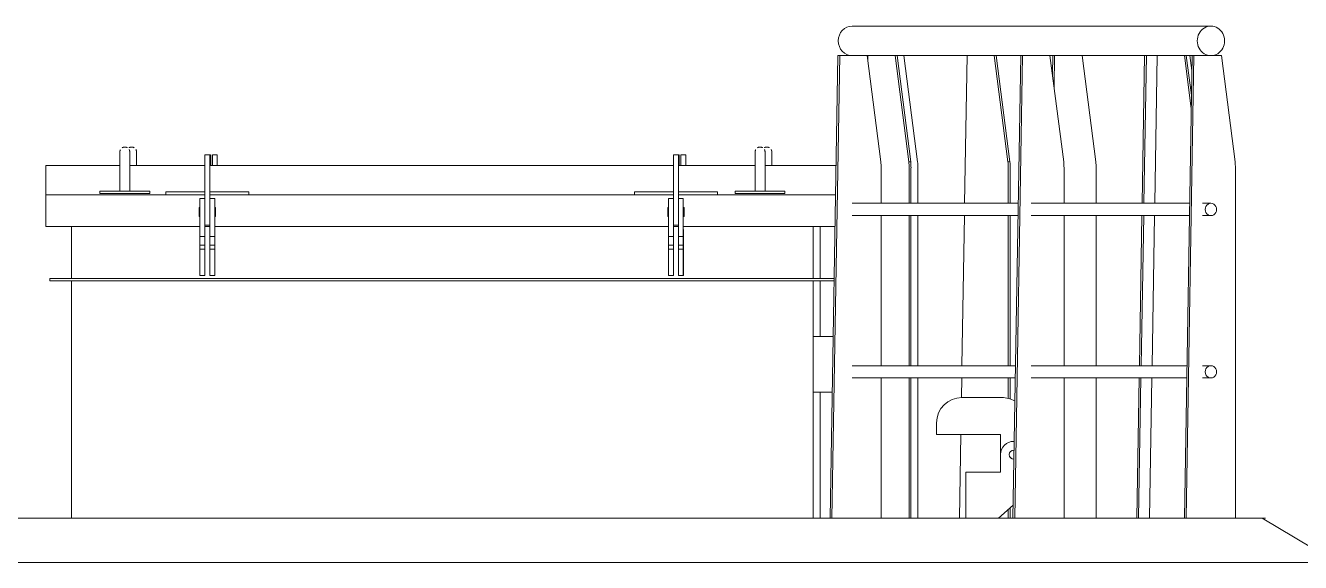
# Model space of a CAD drawing. Header units: metres. Extents: x -3 to 137, y -7 to 15.
# Drawn here: x 91.453 to 94.041, y 2.722 to 3.814 of the extents above; entities that cross this region are included whole.
import ezdxf

# ---------------------------------------------------------------- set-up
doc = ezdxf.new("R2010")
doc.units = ezdxf.units.M
doc.linetypes.add('Centre', pattern=[0.03175, 0.00635, -0.00475, 0.0159, -0.00475])
for name, color, linetype, lineweight in [('A-FLOR-HRAL', 7, 'Continuous', 9), ('A-FLOR-LEVL', 7, 'Continuous', 9), ('A-GENM', 7, 'Continuous', 9), ('I-WALL', 7, 'Continuous', 9)]:
    doc.layers.add(name, color=color, linetype=linetype, lineweight=lineweight)

# ---------------------------------------------------------------- blocks, each defined once
blk = doc.blocks.new('Generic Models 1 - Generic Models 1-2589847-Elevation 5 - a')
at = {"layer": 'A-GENM', "color": 8, "true_color": 0x808080}
for p, q in [((14.3367, 2.8125), (17.7681, 2.8125)), ((17.9171, 2.7231), (17.7681, 2.8125)), ((17.9181, 2.7225), (14.3367, 2.7225))]:
    blk.add_line(p, q, dxfattribs=at)
blk = doc.blocks.new('Railing - 50 x 12mm-V126-Elevation 5 - a')
at = {"layer": 'A-FLOR-HRAL'}
for p, q in [((17.3421, 3.7141), (17.3428, 3.7525)), ((17.3464, 3.7525), (17.3454, 3.689)), ((17.4302, 3.5368), (17.4022, 3.7525)), ((17.4309, 3.4525), (17.4309, 3.5246)), ((17.4309, 3.1225), (17.4309, 3.4276)), ((17.4309, 2.8125), (17.4309, 3.0976))]:
    blk.add_line(p, q, dxfattribs=at)
blk.add_ellipse((17.3379, 3.5246), major_axis=(0, 0.1), ratio=0.930464, start_param=4.712389, end_param=4.834562, dxfattribs=at)
blk = doc.blocks.new('Railing - 50 x 12mm-V127-Elevation 5 - a')
at = {"layer": 'A-FLOR-HRAL'}
for p, q in [((17.5242, 3.4525), (17.5292, 3.7525)), ((17.5328, 3.7525), (17.5278, 3.4525)), ((17.5186, 3.1225), (17.5237, 3.4276)), ((17.5274, 3.4276), (17.5223, 3.1225)), ((17.5134, 2.8125), (17.5182, 3.0976)), ((17.5219, 3.0976), (17.5171, 2.8125))]:
    blk.add_line(p, q, dxfattribs=at)
blk = doc.blocks.new('Railing - 50 x 12mm-V128-Elevation 5 - a')
at = {"layer": 'A-FLOR-HRAL'}
for p, q in [((17.0684, 3.5368), (17.0404, 3.7525)), ((17.0691, 3.4525), (17.0691, 3.5246)), ((17.0691, 3.1225), (17.0691, 3.4275)), ((17.0691, 2.8125), (17.0691, 3.0975))]:
    blk.add_line(p, q, dxfattribs=at)
blk.add_ellipse((16.9761, 3.5246), major_axis=(0, 0.1), ratio=0.930464, start_param=4.712389, end_param=4.834562, dxfattribs=at)
blk = doc.blocks.new('Railing - Railing-2595862-Elevation 5 - a')
for name in ['Railing - 50 x 12mm-V128-Elevation 5 - a', 'Railing - 50 x 12mm-V126-Elevation 5 - a', 'Railing - 50 x 12mm-V127-Elevation 5 - a']:
    blk.add_blockref(name, (0, 0))
blk = doc.blocks.new('Railing - 50 x 12mm-V129-Elevation 5 - a')
at = {"layer": 'A-FLOR-HRAL'}
blk.add_line((17.6251, 3.7225), (17.6209, 3.7525), dxfattribs=at)
blk = doc.blocks.new('Railing - Railing-2595904-Elevation 5 - a')
blk.add_blockref('Railing - 50 x 12mm-V129-Elevation 5 - a', (0, 0))
blk = doc.blocks.new('Railing - 50 x 12mm-V130-Elevation 5 - a')
at = {"layer": 'A-FLOR-HRAL'}
for p, q in [((17.169, 3.7525), (17.164, 3.4524)), ((17.2519, 3.5368), (17.2242, 3.7525)), ((17.2281, 3.7525), (17.2558, 3.5368)), ((17.2558, 3.5368), (17.2519, 3.5368)), ((17.2525, 3.4523), (17.2525, 3.5246)), ((17.2564, 3.5246), (17.2564, 3.4523)), ((17.1636, 3.4275), (17.1585, 3.1224)), ((17.2525, 3.1223), (17.2525, 3.4275)), ((17.2564, 3.4275), (17.2564, 3.1223)), ((17.1581, 3.0975), (17.1575, 3.0576)), ((17.2525, 3.0561), (17.2525, 3.0975)), ((17.2564, 3.0975), (17.2564, 3.0546)), ((17.1562, 2.9827), (17.1534, 2.8125)), ((17.2525, 2.8125), (17.2525, 2.8301)), ((17.2564, 2.8336), (17.2564, 2.8125))]:
    blk.add_line(p, q, dxfattribs=at)
for centre in [(17.1605, 3.5246), (17.1644, 3.5246)]:
    blk.add_ellipse(centre, major_axis=(0, 0.1), ratio=0.920505, start_param=4.712389, end_param=4.834562, dxfattribs=at)
blk = doc.blocks.new('Railing - 50 x 12mm-V131-Elevation 5 - a')
at = {"layer": 'A-FLOR-HRAL'}
for p, q in [((16.9677, 3.7525), (16.9675, 3.7409)), ((17.0506, 3.5368), (17.0229, 3.7525)), ((17.0268, 3.7525), (17.0545, 3.5368)), ((17.0545, 3.5368), (17.0506, 3.5368)), ((17.0512, 3.4524), (17.0512, 3.5246)), ((17.0551, 3.5246), (17.0551, 3.4524)), ((17.0512, 3.1224), (17.0512, 3.4275)), ((17.0551, 3.4275), (17.0551, 3.1224)), ((17.0512, 2.8125), (17.0512, 3.0975)), ((17.0551, 3.0975), (17.0551, 2.8125))]:
    blk.add_line(p, q, dxfattribs=at)
for centre in [(16.9592, 3.5246), (16.9631, 3.5246)]:
    blk.add_ellipse(centre, major_axis=(0, 0.1), ratio=0.920505, start_param=4.712389, end_param=4.834562, dxfattribs=at)
blk = doc.blocks.new('Railing - 50 x 12mm-V132-Elevation 5 - a')
at = {"layer": 'A-FLOR-HRAL'}
for p, q in [((17.5548, 3.7525), (17.5498, 3.4525)), ((17.6238, 3.6451), (17.61, 3.7525)), ((17.6139, 3.7525), (17.6243, 3.6721)), ((17.5494, 3.4275), (17.5444, 3.1225)), ((17.544, 3.0975), (17.5392, 2.8125))]:
    blk.add_line(p, q, dxfattribs=at)
blk = doc.blocks.new('Railing - Railing-2595934-Elevation 5 - a')
for name in ['Railing - 50 x 12mm-V131-Elevation 5 - a', 'Railing - 50 x 12mm-V130-Elevation 5 - a', 'Railing - 50 x 12mm-V132-Elevation 5 - a']:
    blk.add_blockref(name, (0, 0))
blk = doc.blocks.new('Railing - 50 x 12mm-V136-Elevation 5 - a')
at = {"layer": 'A-FLOR-HRAL'}
for p, q in [((17.2621, 2.8125), (17.2778, 3.7525)), ((17.2816, 3.7525), (17.2659, 2.8125)), ((17.2816, 3.7525), (17.2778, 3.7525)), ((17.3157, 3.7525), (17.2816, 3.7525)), ((17.365, 3.5368), (17.3372, 3.7525)), ((17.3657, 3.4525), (17.3657, 3.5246)), ((17.3657, 3.1225), (17.3657, 3.4277)), ((17.3657, 2.8125), (17.3657, 3.0977))]:
    blk.add_line(p, q, dxfattribs=at)
blk.add_ellipse((17.273, 3.5246), major_axis=(0, 0.1), ratio=0.926663, start_param=4.712389, end_param=4.834562, dxfattribs=at)
blk = doc.blocks.new('Railing - 50 x 12mm-V137-Elevation 5 - a')
at = {"layer": 'A-FLOR-HRAL'}
for p, q in [((17.6099, 2.8125), (17.6256, 3.7525)), ((17.6294, 3.7525), (17.6137, 2.8125)), ((17.6294, 3.7525), (17.6256, 3.7525)), ((17.6635, 3.7525), (17.6294, 3.7525)), ((17.685, 3.7525), (17.6638, 3.7525)), ((17.7128, 3.5368), (17.685, 3.7525)), ((17.7135, 2.8125), (17.7135, 3.5246))]:
    blk.add_line(p, q, dxfattribs=at)
blk.add_ellipse((17.6208, 3.5246), major_axis=(0, 0.1), ratio=0.926663, start_param=4.712389, end_param=4.834562, dxfattribs=at)
blk = doc.blocks.new('Railing - 50 x 12mm-V138-Elevation 5 - a')
at = {"layer": 'A-FLOR-HRAL'}
for p, q in [((16.8909, 2.8125), (16.9066, 3.7525)), ((16.9104, 3.7525), (16.8947, 2.8125)), ((16.9104, 3.7525), (16.9066, 3.7525)), ((16.9445, 3.7525), (16.9104, 3.7525)), ((16.9938, 3.5368), (16.966, 3.7525)), ((16.9945, 3.4525), (16.9945, 3.5246)), ((16.9945, 3.1225), (16.9945, 3.4275)), ((16.9945, 2.8125), (16.9945, 3.0975))]:
    blk.add_line(p, q, dxfattribs=at)
blk.add_ellipse((16.9018, 3.5246), major_axis=(0, 0.1), ratio=0.926663, start_param=4.712389, end_param=4.834562, dxfattribs=at)
blk = doc.blocks.new('Railing - Railing-2596027-Elevation 5 - a')
at = {"layer": 'A-FLOR-HRAL'}
for p, q in [((17.6638, 3.8125), (16.9354, 3.8125)), ((16.9354, 3.7525), (17.2778, 3.7525)), ((17.2901, 3.7525), (17.6256, 3.7525)), ((17.6379, 3.7525), (17.6638, 3.7525)), ((17.2728, 3.4525), (16.9354, 3.4525)), ((17.6206, 3.4525), (17.2992, 3.4525)), ((17.6638, 3.4525), (17.647, 3.4525)), ((16.9354, 3.4275), (17.2724, 3.4275)), ((17.2992, 3.4275), (17.6202, 3.4275)), ((17.647, 3.4275), (17.6638, 3.4275)), ((17.2673, 3.1225), (16.9354, 3.1225)), ((17.6151, 3.1225), (17.2992, 3.1225)), ((17.6638, 3.1225), (17.647, 3.1225)), ((16.9354, 3.0975), (17.2669, 3.0975)), ((17.2992, 3.0975), (17.6147, 3.0975)), ((17.647, 3.0975), (17.6638, 3.0975))]:
    blk.add_line(p, q, dxfattribs=at)
for centre, major_axis, start_param, end_param in [((16.9354, 3.7825), (0, 0.03), 0, 1.570796), ((17.6638, 3.7825), (0, 0.03), 4.712389, 7.853982), ((16.9354, 3.7825), (0, 0.03), 1.570796, 3.141593), ((17.6638, 3.7825), (0, 0.03), 1.570796, 4.712389), ((17.6638, 3.44), (0, 0.0125), 4.712389, 7.853982), ((17.6638, 3.44), (0, 0.0125), 1.570796, 4.712389), ((17.6638, 3.11), (0, 0.0125), 4.712389, 7.853982), ((17.6638, 3.11), (0, 0.0125), 1.570796, 4.712389)]:
    blk.add_ellipse(centre, major_axis=major_axis, ratio=0.926663, start_param=start_param, end_param=end_param, dxfattribs=at)
for name in ['Railing - 50 x 12mm-V138-Elevation 5 - a', 'Railing - 50 x 12mm-V136-Elevation 5 - a', 'Railing - 50 x 12mm-V137-Elevation 5 - a']:
    blk.add_blockref(name, (0, 0))
blk = doc.blocks.new('M_Boca Acceso Tanque alimentación - M_Boca Acceso Tanque alimentación-2597547-Elevation 5 - a')
at = {"layer": 'A-GENM', "color": 8, "true_color": 0x808080}
for p, q in [((15.632, 3.551), (15.622, 3.551)), ((15.6333, 3.551), (15.632, 3.551)), ((16.583, 3.551), (16.573, 3.551)), ((16.5844, 3.551), (16.583, 3.551)), ((15.4501, 3.5295), (15.2996, 3.5295)), ((15.2996, 3.5295), (15.2996, 3.5143)), ((15.4495, 3.5268), (15.4495, 3.4771)), ((15.622, 3.5295), (15.469, 3.5295)), ((15.4696, 3.4771), (15.4696, 3.5268)), ((16.573, 3.5295), (15.632, 3.5295)), ((16.7394, 3.5295), (16.583, 3.5295)), ((16.7388, 3.5268), (16.7388, 3.4771)), ((16.9029, 3.5295), (16.7583, 3.5295)), ((16.7589, 3.4771), (16.7589, 3.5268)), ((15.2996, 3.47), (15.2996, 3.5143)), ((15.622, 3.4349), (15.622, 3.4997)), ((15.632, 3.4997), (15.632, 3.4349)), ((15.6321, 3.4759), (15.6321, 3.4997)), ((16.573, 3.4349), (16.573, 3.4997)), ((16.583, 3.4997), (16.583, 3.4349)), ((16.5832, 3.4759), (16.5832, 3.4997)), ((15.2996, 3.47), (15.622, 3.47)), ((15.2996, 3.405), (15.2996, 3.47)), ((15.4091, 3.4771), (15.4596, 3.4771)), ((15.4091, 3.4725), (15.4091, 3.4771)), ((15.4596, 3.4725), (15.4091, 3.4725)), ((15.4596, 3.4771), (15.51, 3.4771)), ((15.51, 3.4725), (15.4596, 3.4725)), ((15.51, 3.4725), (15.51, 3.4771)), ((15.5428, 3.4756), (15.622, 3.4756)), ((15.5428, 3.47), (15.5428, 3.4756)), ((15.622, 3.47), (15.5428, 3.47)), ((15.632, 3.4759), (15.6321, 3.4759)), ((15.632, 3.4756), (15.7115, 3.4756)), ((15.632, 3.47), (16.573, 3.47)), ((15.7115, 3.47), (15.632, 3.47)), ((15.7115, 3.47), (15.7115, 3.4756)), ((16.4939, 3.4756), (16.573, 3.4756)), ((16.4939, 3.47), (16.4939, 3.4756)), ((16.573, 3.47), (16.4939, 3.47)), ((16.583, 3.4759), (16.5832, 3.4759)), ((16.583, 3.4756), (16.6625, 3.4756)), ((16.583, 3.47), (16.9019, 3.47)), ((16.6625, 3.47), (16.583, 3.47)), ((16.6625, 3.47), (16.6625, 3.4756)), ((16.6984, 3.4771), (16.7489, 3.4771)), ((16.6984, 3.4771), (16.6984, 3.4725)), ((16.7489, 3.4725), (16.6984, 3.4725)), ((16.7489, 3.4771), (16.7993, 3.4771)), ((16.7993, 3.4725), (16.7489, 3.4725)), ((16.7993, 3.4771), (16.7993, 3.4725)), ((15.612, 3.4442), (15.6104, 3.4442)), ((15.622, 3.462), (15.612, 3.462)), ((15.642, 3.462), (15.632, 3.462)), ((15.6435, 3.4442), (15.642, 3.4442)), ((16.563, 3.4442), (16.5616, 3.4442)), ((16.573, 3.462), (16.563, 3.462)), ((16.593, 3.462), (16.583, 3.462)), ((16.5946, 3.4442), (16.593, 3.4442)), ((15.6104, 3.4256), (15.612, 3.4256)), ((15.612, 3.3851), (15.612, 3.4349)), ((15.622, 3.4349), (15.622, 3.3851)), ((15.632, 3.3851), (15.632, 3.4349)), ((15.642, 3.4349), (15.642, 3.3851)), ((15.642, 3.4256), (15.6435, 3.4256)), ((16.5616, 3.4256), (16.563, 3.4256)), ((16.563, 3.3851), (16.563, 3.4349)), ((16.573, 3.4349), (16.573, 3.3851)), ((16.583, 3.3851), (16.583, 3.4349)), ((16.593, 3.4349), (16.593, 3.3851)), ((16.593, 3.4256), (16.5946, 3.4256)), ((15.612, 3.405), (15.2996, 3.405)), ((15.3516, 3.2999), (15.3516, 3.405)), ((15.622, 3.4078), (15.632, 3.4078)), ((15.632, 3.405), (15.622, 3.405)), ((15.6221, 3.3991), (15.622, 3.3991)), ((15.6221, 3.3057), (15.6221, 3.3991)), ((16.563, 3.405), (15.642, 3.405)), ((15.6421, 3.3991), (15.642, 3.3991)), ((15.6421, 3.3057), (15.6421, 3.3991)), ((16.573, 3.4078), (16.583, 3.4078)), ((16.583, 3.405), (16.573, 3.405)), ((16.5731, 3.3991), (16.573, 3.3991)), ((16.5731, 3.3057), (16.5731, 3.3991)), ((16.9008, 3.405), (16.593, 3.405)), ((16.5931, 3.3991), (16.593, 3.3991)), ((16.5931, 3.3057), (16.5931, 3.3991)), ((16.8568, 3.2999), (16.8568, 3.405)), ((15.612, 3.3674), (15.612, 3.3851)), ((15.612, 3.3851), (15.622, 3.3851)), ((15.612, 3.3594), (15.612, 3.3674)), ((15.622, 3.3674), (15.612, 3.3674)), ((15.622, 3.3851), (15.622, 3.3674)), ((15.622, 3.3674), (15.622, 3.3594)), ((15.632, 3.3674), (15.632, 3.3851)), ((15.632, 3.3851), (15.642, 3.3851)), ((15.632, 3.3594), (15.632, 3.3674)), ((15.642, 3.3674), (15.632, 3.3674)), ((15.642, 3.3851), (15.642, 3.3674)), ((15.642, 3.3674), (15.642, 3.3594)), ((16.563, 3.3674), (16.563, 3.3851)), ((16.563, 3.3851), (16.573, 3.3851)), ((16.563, 3.3594), (16.563, 3.3674)), ((16.573, 3.3674), (16.563, 3.3674)), ((16.573, 3.3851), (16.573, 3.3674)), ((16.573, 3.3674), (16.573, 3.3594)), ((16.583, 3.3674), (16.583, 3.3851)), ((16.583, 3.3851), (16.593, 3.3851)), ((16.583, 3.3594), (16.583, 3.3674)), ((16.593, 3.3674), (16.583, 3.3674)), ((16.593, 3.3851), (16.593, 3.3674)), ((16.593, 3.3674), (16.593, 3.3594)), ((15.612, 3.3057), (15.612, 3.3594)), ((15.622, 3.3594), (15.612, 3.3594)), ((15.622, 3.3594), (15.622, 3.3057)), ((15.632, 3.3057), (15.632, 3.3594)), ((15.642, 3.3594), (15.632, 3.3594)), ((15.642, 3.3594), (15.642, 3.3057)), ((16.563, 3.3057), (16.563, 3.3594)), ((16.573, 3.3594), (16.563, 3.3594)), ((16.573, 3.3594), (16.573, 3.3057)), ((16.583, 3.3057), (16.583, 3.3594)), ((16.593, 3.3594), (16.583, 3.3594)), ((16.593, 3.3594), (16.593, 3.3057)), ((15.3072, 3.2949), (15.3072, 3.2999)), ((16.8991, 3.2999), (15.3072, 3.2999)), ((15.3072, 3.2949), (16.899, 3.2949)), ((15.3516, 2.8125), (15.3516, 3.2949)), ((15.622, 3.3057), (15.612, 3.3057)), ((15.622, 3.3057), (15.6221, 3.3057)), ((15.642, 3.3057), (15.632, 3.3057)), ((15.642, 3.3057), (15.6421, 3.3057)), ((16.573, 3.3057), (16.563, 3.3057)), ((16.573, 3.3057), (16.5731, 3.3057)), ((16.593, 3.3057), (16.583, 3.3057)), ((16.593, 3.3057), (16.5931, 3.3057)), ((16.8568, 2.8125), (16.8568, 3.2949)), ((16.8971, 3.1821), (16.8568, 3.1821)), ((16.8568, 3.0686), (16.8952, 3.0686))]:
    blk.add_line(p, q, dxfattribs=at)
at = {"layer": 'A-GENM', "color": 8, "true_color": 0x808080, "flags": 128}
for points in [[(15.4495, 3.5568), (15.4495, 3.5572), (15.4495, 3.5576), (15.4496, 3.558), (15.4496, 3.5584), (15.4497, 3.5588), (15.4498, 3.5592), (15.4499, 3.5595), (15.45, 3.5599), (15.4502, 3.5603), (15.4503, 3.5607), (15.4505, 3.5611), (15.4506, 3.5614)], [(15.4495, 3.5568), (15.4495, 3.5572), (15.4495, 3.5576), (15.4496, 3.558), (15.4496, 3.5584), (15.4497, 3.5588), (15.4498, 3.5592), (15.4499, 3.5595), (15.45, 3.5599), (15.4502, 3.5603), (15.4503, 3.5607), (15.4505, 3.5611), (15.4506, 3.5614)], [(15.4495, 3.5551), (15.4495, 3.5555), (15.4495, 3.5558), (15.4495, 3.5561), (15.4495, 3.5563), (15.4495, 3.5565), (15.4495, 3.5567), (15.4495, 3.5567), (15.4495, 3.5568)], [(15.4495, 3.5568), (15.4495, 3.5568), (15.4495, 3.5567), (15.4495, 3.5566), (15.4495, 3.5564), (15.4495, 3.5562), (15.4495, 3.5559), (15.4495, 3.5556), (15.4495, 3.5553)], [(15.4495, 3.5568), (15.4495, 3.5568), (15.4495, 3.5567), (15.4495, 3.5566), (15.4495, 3.5564), (15.4495, 3.5562), (15.4495, 3.5559), (15.4495, 3.5556), (15.4495, 3.5553), (15.4495, 3.5549), (15.4495, 3.5544), (15.4495, 3.5539), (15.4495, 3.5534), (15.4495, 3.5528), (15.4495, 3.5522), (15.4495, 3.5515), (15.4495, 3.5508), (15.4495, 3.5501), (15.4495, 3.5493), (15.4495, 3.5485), (15.4495, 3.5477), (15.4495, 3.5468), (15.4495, 3.5459), (15.4495, 3.5449), (15.4495, 3.544), (15.4495, 3.543), (15.4495, 3.542), (15.4495, 3.5409), (15.4495, 3.5398), (15.4495, 3.5388), (15.4495, 3.5376), (15.4495, 3.5365), (15.4495, 3.5354), (15.4495, 3.5342), (15.4495, 3.5331), (15.4495, 3.5319), (15.4495, 3.5307), (15.4495, 3.5295), (15.4495, 3.5283), (15.4495, 3.5271), (15.4495, 3.5268)], [(15.4495, 3.5551), (15.4495, 3.5555), (15.4495, 3.5558), (15.4495, 3.5561), (15.4495, 3.5563), (15.4495, 3.5565), (15.4495, 3.5567), (15.4495, 3.5567), (15.4495, 3.5568)], [(15.4495, 3.5534), (15.4495, 3.5528), (15.4495, 3.5522), (15.4495, 3.5515), (15.4495, 3.5508), (15.4495, 3.5501), (15.4495, 3.5493), (15.4495, 3.5485), (15.4495, 3.5477), (15.4495, 3.5468), (15.4495, 3.5459), (15.4495, 3.5449), (15.4495, 3.544), (15.4495, 3.543), (15.4495, 3.542), (15.4495, 3.5409), (15.4495, 3.5398)], [(15.4495, 3.5406), (15.4495, 3.5417), (15.4495, 3.5427), (15.4495, 3.5437), (15.4495, 3.5447), (15.4495, 3.5456), (15.4495, 3.5466), (15.4495, 3.5474), (15.4495, 3.5483), (15.4495, 3.5491), (15.4495, 3.5499), (15.4495, 3.5506), (15.4495, 3.5514), (15.4495, 3.552), (15.4495, 3.5526), (15.4495, 3.5532)], [(15.4495, 3.5406), (15.4495, 3.5417), (15.4495, 3.5427), (15.4495, 3.5437), (15.4495, 3.5447), (15.4495, 3.5456), (15.4495, 3.5466), (15.4495, 3.5474), (15.4495, 3.5483), (15.4495, 3.5491), (15.4495, 3.5499), (15.4495, 3.5506), (15.4495, 3.5514), (15.4495, 3.552), (15.4495, 3.5526), (15.4495, 3.5532)], [(15.4545, 3.5654), (15.4548, 3.5656), (15.4552, 3.5658), (15.4555, 3.566), (15.4559, 3.5661), (15.4563, 3.5663), (15.4567, 3.5664), (15.4571, 3.5665), (15.4575, 3.5666), (15.4579, 3.5667), (15.4582, 3.5667), (15.4586, 3.5668), (15.459, 3.5668), (15.4594, 3.5668), (15.4596, 3.5668)], [(15.4545, 3.5654), (15.4548, 3.5656), (15.4552, 3.5658), (15.4555, 3.566), (15.4559, 3.5661), (15.4563, 3.5663), (15.4567, 3.5664), (15.4571, 3.5665), (15.4575, 3.5666), (15.4579, 3.5667), (15.4582, 3.5667), (15.4586, 3.5668), (15.459, 3.5668), (15.4594, 3.5668), (15.4596, 3.5668)], [(15.4596, 3.5668), (15.46, 3.5668), (15.4604, 3.5668), (15.4608, 3.5667), (15.4612, 3.5667), (15.4616, 3.5666), (15.4619, 3.5665), (15.4623, 3.5664), (15.4627, 3.5663), (15.4631, 3.5662), (15.4635, 3.566), (15.4638, 3.5659), (15.4642, 3.5657), (15.4645, 3.5655)], [(15.4596, 3.5668), (15.46, 3.5668), (15.4604, 3.5668), (15.4608, 3.5667), (15.4612, 3.5667), (15.4616, 3.5666), (15.4619, 3.5665), (15.4623, 3.5664), (15.4627, 3.5663), (15.4631, 3.5662), (15.4635, 3.566), (15.4638, 3.5659), (15.4642, 3.5657), (15.4645, 3.5655)], [(15.4684, 3.5615), (15.4686, 3.5611), (15.4688, 3.5608), (15.4689, 3.5604), (15.4691, 3.56), (15.4692, 3.5597), (15.4693, 3.5593), (15.4694, 3.5589), (15.4695, 3.5585), (15.4695, 3.5581), (15.4696, 3.5577), (15.4696, 3.5573), (15.4696, 3.5569), (15.4696, 3.5568)], [(15.4684, 3.5615), (15.4686, 3.5611), (15.4688, 3.5608), (15.4689, 3.5604), (15.4691, 3.56), (15.4692, 3.5597), (15.4693, 3.5593), (15.4694, 3.5589), (15.4695, 3.5585), (15.4695, 3.5581), (15.4696, 3.5577), (15.4696, 3.5573), (15.4696, 3.5569), (15.4696, 3.5568)], [(15.4696, 3.5568), (15.4696, 3.5568), (15.4696, 3.5567), (15.4696, 3.5566), (15.4696, 3.5564), (15.4696, 3.5562), (15.4696, 3.5559), (15.4696, 3.5556), (15.4696, 3.5553)], [(15.4696, 3.5551), (15.4696, 3.5555), (15.4696, 3.5558), (15.4696, 3.5561), (15.4696, 3.5563), (15.4696, 3.5565), (15.4696, 3.5567), (15.4696, 3.5567), (15.4696, 3.5568)], [(15.4696, 3.5268), (15.4696, 3.528), (15.4696, 3.5292), (15.4696, 3.5304), (15.4696, 3.5316), (15.4696, 3.5327), (15.4696, 3.5339), (15.4696, 3.5351), (15.4696, 3.5362), (15.4696, 3.5373), (15.4696, 3.5385), (15.4696, 3.5396), (15.4696, 3.5406), (15.4696, 3.5417), (15.4696, 3.5427), (15.4696, 3.5437), (15.4696, 3.5447), (15.4696, 3.5456), (15.4696, 3.5466), (15.4696, 3.5474), (15.4696, 3.5483), (15.4696, 3.5491), (15.4696, 3.5499), (15.4696, 3.5506), (15.4696, 3.5514), (15.4696, 3.552), (15.4696, 3.5526), (15.4696, 3.5532), (15.4696, 3.5538), (15.4696, 3.5543), (15.4696, 3.5547), (15.4696, 3.5551), (15.4696, 3.5555), (15.4696, 3.5558), (15.4696, 3.5561), (15.4696, 3.5563), (15.4696, 3.5565), (15.4696, 3.5567), (15.4696, 3.5567), (15.4696, 3.5568)], [(15.4696, 3.5568), (15.4696, 3.5568), (15.4696, 3.5567), (15.4696, 3.5566), (15.4696, 3.5564), (15.4696, 3.5562), (15.4696, 3.5559), (15.4696, 3.5556), (15.4696, 3.5553)], [(15.4696, 3.5534), (15.4696, 3.5528), (15.4696, 3.5522), (15.4696, 3.5515), (15.4696, 3.5508), (15.4696, 3.5501), (15.4696, 3.5493), (15.4696, 3.5485), (15.4696, 3.5477), (15.4696, 3.5468), (15.4696, 3.5459), (15.4696, 3.5449), (15.4696, 3.544), (15.4696, 3.543), (15.4696, 3.542), (15.4696, 3.5409), (15.4696, 3.5398)], [(15.4696, 3.5534), (15.4696, 3.5528), (15.4696, 3.5522), (15.4696, 3.5515), (15.4696, 3.5508), (15.4696, 3.5501), (15.4696, 3.5493), (15.4696, 3.5485), (15.4696, 3.5477), (15.4696, 3.5468), (15.4696, 3.5459), (15.4696, 3.5449), (15.4696, 3.544), (15.4696, 3.543), (15.4696, 3.542), (15.4696, 3.5409), (15.4696, 3.5398)], [(15.4696, 3.5406), (15.4696, 3.5417), (15.4696, 3.5427), (15.4696, 3.5437), (15.4696, 3.5447), (15.4696, 3.5456), (15.4696, 3.5466), (15.4696, 3.5474), (15.4696, 3.5483), (15.4696, 3.5491), (15.4696, 3.5499), (15.4696, 3.5506), (15.4696, 3.5514), (15.4696, 3.552), (15.4696, 3.5526), (15.4696, 3.5532)], [(16.7388, 3.5568), (16.7388, 3.5572), (16.7388, 3.5576), (16.7389, 3.558), (16.7389, 3.5584), (16.739, 3.5588), (16.7391, 3.5592), (16.7392, 3.5595), (16.7393, 3.5599), (16.7395, 3.5603), (16.7396, 3.5607), (16.7398, 3.5611), (16.7399, 3.5614)], [(16.7388, 3.5568), (16.7388, 3.5572), (16.7388, 3.5576), (16.7389, 3.558), (16.7389, 3.5584), (16.739, 3.5588), (16.7391, 3.5592), (16.7392, 3.5595), (16.7393, 3.5599), (16.7395, 3.5603), (16.7396, 3.5607), (16.7398, 3.5611), (16.7399, 3.5614)], [(16.7388, 3.5551), (16.7388, 3.5555), (16.7388, 3.5558), (16.7388, 3.5561), (16.7388, 3.5563), (16.7388, 3.5565), (16.7388, 3.5567), (16.7388, 3.5567), (16.7388, 3.5568)], [(16.7388, 3.5568), (16.7388, 3.5568), (16.7388, 3.5567), (16.7388, 3.5566), (16.7388, 3.5564), (16.7388, 3.5562), (16.7388, 3.5559), (16.7388, 3.5556), (16.7388, 3.5553)], [(16.7388, 3.5568), (16.7388, 3.5568), (16.7388, 3.5567), (16.7388, 3.5566), (16.7388, 3.5564), (16.7388, 3.5562), (16.7388, 3.5559), (16.7388, 3.5556), (16.7388, 3.5553), (16.7388, 3.5549), (16.7388, 3.5544), (16.7388, 3.5539), (16.7388, 3.5534), (16.7388, 3.5528), (16.7388, 3.5522), (16.7388, 3.5515), (16.7388, 3.5508), (16.7388, 3.5501), (16.7388, 3.5493), (16.7388, 3.5485), (16.7388, 3.5477), (16.7388, 3.5468), (16.7388, 3.5459), (16.7388, 3.5449), (16.7388, 3.544), (16.7388, 3.543), (16.7388, 3.542), (16.7388, 3.5409), (16.7388, 3.5398), (16.7388, 3.5388), (16.7388, 3.5376), (16.7388, 3.5365), (16.7388, 3.5354), (16.7388, 3.5342), (16.7388, 3.5331), (16.7388, 3.5319), (16.7388, 3.5307), (16.7388, 3.5295), (16.7388, 3.5283), (16.7388, 3.5271), (16.7388, 3.5268)], [(16.7388, 3.5551), (16.7388, 3.5555), (16.7388, 3.5558), (16.7388, 3.5561), (16.7388, 3.5563), (16.7388, 3.5565), (16.7388, 3.5567), (16.7388, 3.5567), (16.7388, 3.5568)], [(16.7388, 3.5534), (16.7388, 3.5528), (16.7388, 3.5522), (16.7388, 3.5515), (16.7388, 3.5508), (16.7388, 3.5501), (16.7388, 3.5493), (16.7388, 3.5485), (16.7388, 3.5477), (16.7388, 3.5468), (16.7388, 3.5459), (16.7388, 3.5449), (16.7388, 3.544), (16.7388, 3.543), (16.7388, 3.542), (16.7388, 3.5409), (16.7388, 3.5398)], [(16.7388, 3.5406), (16.7388, 3.5417), (16.7388, 3.5427), (16.7388, 3.5437), (16.7388, 3.5447), (16.7388, 3.5456), (16.7388, 3.5466), (16.7388, 3.5474), (16.7388, 3.5483), (16.7388, 3.5491), (16.7388, 3.5499), (16.7388, 3.5506), (16.7388, 3.5514), (16.7388, 3.552), (16.7388, 3.5526), (16.7388, 3.5532)], [(16.7388, 3.5406), (16.7388, 3.5417), (16.7388, 3.5427), (16.7388, 3.5437), (16.7388, 3.5447), (16.7388, 3.5456), (16.7388, 3.5466), (16.7388, 3.5474), (16.7388, 3.5483), (16.7388, 3.5491), (16.7388, 3.5499), (16.7388, 3.5506), (16.7388, 3.5514), (16.7388, 3.552), (16.7388, 3.5526), (16.7388, 3.5532)], [(16.7438, 3.5654), (16.7441, 3.5656), (16.7445, 3.5658), (16.7448, 3.566), (16.7452, 3.5661), (16.7456, 3.5663), (16.746, 3.5664), (16.7464, 3.5665), (16.7468, 3.5666), (16.7471, 3.5667), (16.7475, 3.5667), (16.7479, 3.5668), (16.7483, 3.5668), (16.7487, 3.5668), (16.7489, 3.5668)], [(16.7438, 3.5654), (16.7441, 3.5656), (16.7445, 3.5658), (16.7448, 3.566), (16.7452, 3.5661), (16.7456, 3.5663), (16.746, 3.5664), (16.7464, 3.5665), (16.7468, 3.5666), (16.7471, 3.5667), (16.7475, 3.5667), (16.7479, 3.5668), (16.7483, 3.5668), (16.7487, 3.5668), (16.7489, 3.5668)], [(16.7489, 3.5668), (16.7493, 3.5668), (16.7497, 3.5668), (16.7501, 3.5667), (16.7505, 3.5667), (16.7508, 3.5666), (16.7512, 3.5665), (16.7516, 3.5664), (16.752, 3.5663), (16.7524, 3.5662), (16.7528, 3.566), (16.7531, 3.5659), (16.7535, 3.5657), (16.7538, 3.5655)], [(16.7489, 3.5668), (16.7493, 3.5668), (16.7497, 3.5668), (16.7501, 3.5667), (16.7505, 3.5667), (16.7508, 3.5666), (16.7512, 3.5665), (16.7516, 3.5664), (16.752, 3.5663), (16.7524, 3.5662), (16.7528, 3.566), (16.7531, 3.5659), (16.7535, 3.5657), (16.7538, 3.5655)], [(16.7577, 3.5615), (16.7579, 3.5611), (16.7581, 3.5608), (16.7582, 3.5604), (16.7583, 3.56), (16.7585, 3.5597), (16.7586, 3.5593), (16.7587, 3.5589), (16.7587, 3.5585), (16.7588, 3.5581), (16.7589, 3.5577), (16.7589, 3.5573), (16.7589, 3.5569), (16.7589, 3.5568)], [(16.7577, 3.5615), (16.7579, 3.5611), (16.7581, 3.5608), (16.7582, 3.5604), (16.7583, 3.56), (16.7585, 3.5597), (16.7586, 3.5593), (16.7587, 3.5589), (16.7587, 3.5585), (16.7588, 3.5581), (16.7589, 3.5577), (16.7589, 3.5573), (16.7589, 3.5569), (16.7589, 3.5568)], [(16.7589, 3.5568), (16.7589, 3.5568), (16.7589, 3.5567), (16.7589, 3.5566), (16.7589, 3.5564), (16.7589, 3.5562), (16.7589, 3.5559), (16.7589, 3.5556), (16.7589, 3.5553)], [(16.7589, 3.5551), (16.7589, 3.5555), (16.7589, 3.5558), (16.7589, 3.5561), (16.7589, 3.5563), (16.7589, 3.5565), (16.7589, 3.5567), (16.7589, 3.5567), (16.7589, 3.5568)], [(16.7589, 3.5268), (16.7589, 3.528), (16.7589, 3.5292), (16.7589, 3.5304), (16.7589, 3.5316), (16.7589, 3.5327), (16.7589, 3.5339), (16.7589, 3.5351), (16.7589, 3.5362), (16.7589, 3.5373), (16.7589, 3.5385), (16.7589, 3.5396), (16.7589, 3.5406), (16.7589, 3.5417), (16.7589, 3.5427), (16.7589, 3.5437), (16.7589, 3.5447), (16.7589, 3.5456), (16.7589, 3.5466), (16.7589, 3.5474), (16.7589, 3.5483), (16.7589, 3.5491), (16.7589, 3.5499), (16.7589, 3.5506), (16.7589, 3.5514), (16.7589, 3.552), (16.7589, 3.5526), (16.7589, 3.5532), (16.7589, 3.5538), (16.7589, 3.5543), (16.7589, 3.5547), (16.7589, 3.5551), (16.7589, 3.5555), (16.7589, 3.5558), (16.7589, 3.5561), (16.7589, 3.5563), (16.7589, 3.5565), (16.7589, 3.5567), (16.7589, 3.5567), (16.7589, 3.5568)], [(16.7589, 3.5568), (16.7589, 3.5568), (16.7589, 3.5567), (16.7589, 3.5566), (16.7589, 3.5564), (16.7589, 3.5562), (16.7589, 3.5559), (16.7589, 3.5556), (16.7589, 3.5553)], [(16.7589, 3.5534), (16.7589, 3.5528), (16.7589, 3.5522), (16.7589, 3.5515), (16.7589, 3.5508), (16.7589, 3.5501), (16.7589, 3.5493), (16.7589, 3.5485), (16.7589, 3.5477), (16.7589, 3.5468), (16.7589, 3.5459), (16.7589, 3.5449), (16.7589, 3.544), (16.7589, 3.543), (16.7589, 3.542), (16.7589, 3.5409), (16.7589, 3.5398)], [(16.7589, 3.5534), (16.7589, 3.5528), (16.7589, 3.5522), (16.7589, 3.5515), (16.7589, 3.5508), (16.7589, 3.5501), (16.7589, 3.5493), (16.7589, 3.5485), (16.7589, 3.5477), (16.7589, 3.5468), (16.7589, 3.5459), (16.7589, 3.5449), (16.7589, 3.544), (16.7589, 3.543), (16.7589, 3.542), (16.7589, 3.5409), (16.7589, 3.5398)], [(16.7589, 3.5406), (16.7589, 3.5417), (16.7589, 3.5427), (16.7589, 3.5437), (16.7589, 3.5447), (16.7589, 3.5456), (16.7589, 3.5466), (16.7589, 3.5474), (16.7589, 3.5483), (16.7589, 3.5491), (16.7589, 3.5499), (16.7589, 3.5506), (16.7589, 3.5514), (16.7589, 3.552), (16.7589, 3.5526), (16.7589, 3.5532)], [(15.4495, 3.5304), (15.4495, 3.5316), (15.4495, 3.5327), (15.4495, 3.5339), (15.4495, 3.5351), (15.4495, 3.5362), (15.4495, 3.5373), (15.4495, 3.5385)], [(15.4495, 3.5385), (15.4495, 3.5376), (15.4495, 3.5365), (15.4495, 3.5354), (15.4495, 3.5342), (15.4495, 3.5331), (15.4495, 3.5319), (15.4495, 3.5307), (15.4495, 3.5295)], [(15.4495, 3.5268), (15.4495, 3.528), (15.4495, 3.5292), (15.4495, 3.5304), (15.4495, 3.5316), (15.4495, 3.5327), (15.4495, 3.5339), (15.4495, 3.5351), (15.4495, 3.5362), (15.4495, 3.5373), (15.4495, 3.5385)], [(15.4696, 3.5385), (15.4696, 3.5376), (15.4696, 3.5365), (15.4696, 3.5354), (15.4696, 3.5342), (15.4696, 3.5331), (15.4696, 3.5319), (15.4696, 3.5307), (15.4696, 3.5295)], [(15.4696, 3.5304), (15.4696, 3.5316), (15.4696, 3.5327), (15.4696, 3.5339), (15.4696, 3.5351), (15.4696, 3.5362), (15.4696, 3.5373), (15.4696, 3.5385)], [(15.4696, 3.5385), (15.4696, 3.5376), (15.4696, 3.5365), (15.4696, 3.5354), (15.4696, 3.5342), (15.4696, 3.5331), (15.4696, 3.5319), (15.4696, 3.5307), (15.4696, 3.5295), (15.4696, 3.5283), (15.4696, 3.5271), (15.4696, 3.5268)], [(16.7388, 3.5304), (16.7388, 3.5316), (16.7388, 3.5327), (16.7388, 3.5339), (16.7388, 3.5351), (16.7388, 3.5362), (16.7388, 3.5373), (16.7388, 3.5385)], [(16.7388, 3.5385), (16.7388, 3.5376), (16.7388, 3.5365), (16.7388, 3.5354), (16.7388, 3.5342), (16.7388, 3.5331), (16.7388, 3.5319), (16.7388, 3.5307), (16.7388, 3.5295)], [(16.7388, 3.5268), (16.7388, 3.528), (16.7388, 3.5292), (16.7388, 3.5304), (16.7388, 3.5316), (16.7388, 3.5327), (16.7388, 3.5339), (16.7388, 3.5351), (16.7388, 3.5362), (16.7388, 3.5373), (16.7388, 3.5385)], [(16.7589, 3.5385), (16.7589, 3.5376), (16.7589, 3.5365), (16.7589, 3.5354), (16.7589, 3.5342), (16.7589, 3.5331), (16.7589, 3.5319), (16.7589, 3.5307), (16.7589, 3.5295)], [(16.7589, 3.5304), (16.7589, 3.5316), (16.7589, 3.5327), (16.7589, 3.5339), (16.7589, 3.5351), (16.7589, 3.5362), (16.7589, 3.5373), (16.7589, 3.5385)], [(16.7589, 3.5385), (16.7589, 3.5376), (16.7589, 3.5365), (16.7589, 3.5354), (16.7589, 3.5342), (16.7589, 3.5331), (16.7589, 3.5319), (16.7589, 3.5307), (16.7589, 3.5295), (16.7589, 3.5283), (16.7589, 3.5271), (16.7589, 3.5268)]]:
    blk.add_lwpolyline(points, dxfattribs=at)
at = {"layer": 'A-GENM', "color": 8, "true_color": 0x808080}
for centre, major_axis, start_param, end_param in [((15.622, 3.4997), (0, 0.0513), 0, 1.570796), ((15.632, 3.4997), (0, 0.0513), 0, 1.570796), ((15.6321, 3.4997), (0, 0.0513), 4.712389, 6.283185), ((15.6333, 3.4997), (0, 0.0513), 0, 0.945269), ((15.6334, 3.4997), (0, 0.0513), 5.337916, 6.283185), ((16.573, 3.4997), (0, 0.0513), 0, 1.570796), ((16.583, 3.4997), (0, 0.0513), 0, 1.570796), ((16.5831, 3.4997), (0, 0.0513), 4.712389, 6.283185), ((16.5844, 3.4997), (0, 0.0513), 0, 0.94784), ((16.5844, 3.4997), (0, 0.0513), 5.335346, 6.283185), ((15.6104, 3.4349), (0, 0.00928), 0, 1.570796), ((15.612, 3.4349), (0, 0.027), 0, 1.570796), ((15.632, 3.4349), (0, 0.027), 0.261799, 0.785398), ((15.642, 3.4349), (0, 0.027), 0, 1.570796), ((15.6435, 3.4349), (0, 0.00928), 0, 1.570796), ((16.5616, 3.4349), (0, 0.00928), 0, 1.570796), ((16.563, 3.4349), (0, 0.027), 0, 1.570796), ((16.583, 3.4349), (0, 0.027), 0.261799, 0.785398), ((16.593, 3.4349), (0, 0.027), 0, 1.570796), ((16.5946, 3.4349), (0, 0.00928), 0, 1.570796), ((15.6104, 3.4349), (0, 0.00928), 1.570796, 3.141593), ((15.642, 3.4349), (0, 0.00928), 2.356194, 2.617994), ((15.6435, 3.4349), (0, 0.00928), 1.570796, 3.141593), ((16.5616, 3.4349), (0, 0.00928), 1.570796, 3.141593), ((16.593, 3.4349), (0, 0.00928), 2.356194, 2.617994), ((16.5946, 3.4349), (0, 0.00928), 1.570796, 3.141593), ((15.622, 3.4349), (0, 0.0271), 2.617994, 2.879793), ((16.573, 3.4349), (0, 0.0271), 2.617994, 2.879793)]:
    blk.add_ellipse(centre, major_axis=major_axis, ratio=0.00084, start_param=start_param, end_param=end_param, dxfattribs=at)
blk = doc.blocks.new('M_Bisagra - M_Bisagra-2600547-Elevation 5 - a')
at = {"layer": 'A-GENM', "color": 8, "true_color": 0x808080}
for p, q in [((17.2396, 3.0578), (17.1585, 3.0578)), ((17.1072, 3.0065), (17.1072, 2.9827)), ((17.1072, 2.9827), (17.2367, 2.9827)), ((17.2367, 2.9827), (17.2367, 2.9417)), ((17.2367, 2.9417), (17.2367, 2.9059)), ((17.2367, 2.9059), (17.1662, 2.9059)), ((17.1662, 2.9059), (17.1662, 2.8125)), ((17.233, 2.8125), (17.2626, 2.8392))]:
    blk.add_line(p, q, dxfattribs=at)
for centre, radius, start, end in [((17.1585, 3.0065), 0.0513, 90, 180), ((17.2396, 3.0065), 0.0513, 60, 90), ((17.2638, 2.9417), 0.027, 90, 180), ((17.2638, 2.9417), 0.00928, 90, 180), ((17.2638, 2.9417), 0.00928, 90, 180), ((17.2638, 2.9417), 0.00928, 180, 270), ((17.2638, 2.9417), 0.00928, 195, 270)]:
    blk.add_arc(centre, radius, start, end, dxfattribs=at)
blk = doc.blocks.new('M_Boca Acceso Tanque alimentación - M_Boca Acceso Tanque alimentación-2617080-Elevation 5 - a')
at = {"layer": 'A-GENM', "color": 8, "true_color": 0x808080}
for p, q in [((15.6472, 3.551), (15.6372, 3.551)), ((16.5982, 3.551), (16.5882, 3.551)), ((16.8706, 3.405), (16.8706, 3.2999)), ((16.8706, 3.2949), (16.8706, 3.1821)), ((16.8706, 3.0686), (16.8706, 2.8125))]:
    blk.add_line(p, q, dxfattribs=at)
at = {"layer": 'A-GENM', "color": 8, "true_color": 0x808080, "flags": 128}
for points in [[(15.4682, 3.5654), (15.4686, 3.5656), (15.4689, 3.5658), (15.4693, 3.566), (15.4697, 3.5661), (15.4701, 3.5663), (15.4704, 3.5664), (15.4708, 3.5665), (15.4712, 3.5666), (15.4716, 3.5667), (15.472, 3.5667), (15.4724, 3.5668), (15.4728, 3.5668), (15.4732, 3.5668), (15.4733, 3.5668)], [(15.4682, 3.5654), (15.4686, 3.5656), (15.4689, 3.5658), (15.4693, 3.566), (15.4697, 3.5661), (15.4701, 3.5663), (15.4704, 3.5664), (15.4708, 3.5665), (15.4712, 3.5666), (15.4716, 3.5667), (15.472, 3.5667), (15.4724, 3.5668), (15.4728, 3.5668), (15.4732, 3.5668), (15.4733, 3.5668)], [(15.4733, 3.5668), (15.4737, 3.5668), (15.4741, 3.5668), (15.4745, 3.5667), (15.4749, 3.5667), (15.4753, 3.5666), (15.4757, 3.5665), (15.4761, 3.5664), (15.4765, 3.5663), (15.4769, 3.5662), (15.4772, 3.566), (15.4776, 3.5659), (15.478, 3.5657), (15.4783, 3.5655)], [(15.4733, 3.5668), (15.4737, 3.5668), (15.4741, 3.5668), (15.4745, 3.5667), (15.4749, 3.5667), (15.4753, 3.5666), (15.4757, 3.5665), (15.4761, 3.5664), (15.4765, 3.5663), (15.4769, 3.5662), (15.4772, 3.566), (15.4776, 3.5659), (15.478, 3.5657), (15.4783, 3.5655)], [(15.4822, 3.5615), (15.4824, 3.5611), (15.4825, 3.5608), (15.4827, 3.5604), (15.4828, 3.56), (15.4829, 3.5597), (15.483, 3.5593), (15.4831, 3.5589), (15.4832, 3.5585), (15.4833, 3.5581), (15.4833, 3.5577), (15.4833, 3.5573), (15.4834, 3.5569), (15.4834, 3.5568)], [(15.4822, 3.5615), (15.4824, 3.5611), (15.4825, 3.5608), (15.4827, 3.5604), (15.4828, 3.56), (15.4829, 3.5597), (15.483, 3.5593), (15.4831, 3.5589), (15.4832, 3.5585), (15.4833, 3.5581), (15.4833, 3.5577), (15.4833, 3.5573), (15.4834, 3.5569), (15.4834, 3.5568)], [(15.4834, 3.5304), (15.4834, 3.5316), (15.4834, 3.5327), (15.4834, 3.5339), (15.4834, 3.5351), (15.4834, 3.5362), (15.4834, 3.5373), (15.4834, 3.5385), (15.4834, 3.5396), (15.4834, 3.5406), (15.4834, 3.5417), (15.4834, 3.5427), (15.4834, 3.5437), (15.4834, 3.5447), (15.4834, 3.5456), (15.4834, 3.5466), (15.4834, 3.5474), (15.4834, 3.5483), (15.4834, 3.5491), (15.4834, 3.5499), (15.4834, 3.5506), (15.4834, 3.5514), (15.4834, 3.552), (15.4834, 3.5526), (15.4834, 3.5532), (15.4834, 3.5538), (15.4834, 3.5543), (15.4834, 3.5547), (15.4834, 3.5551), (15.4834, 3.5555), (15.4834, 3.5558), (15.4834, 3.5561), (15.4834, 3.5563), (15.4834, 3.5565), (15.4834, 3.5567), (15.4834, 3.5567), (15.4834, 3.5568)], [(15.4834, 3.5568), (15.4834, 3.5568), (15.4834, 3.5567), (15.4834, 3.5566), (15.4834, 3.5564), (15.4834, 3.5562), (15.4834, 3.5559), (15.4834, 3.5556), (15.4834, 3.5553)], [(15.4834, 3.5568), (15.4834, 3.5568), (15.4834, 3.5567), (15.4834, 3.5566), (15.4834, 3.5564), (15.4834, 3.5562), (15.4834, 3.5559), (15.4834, 3.5556), (15.4834, 3.5553)], [(15.4834, 3.5551), (15.4834, 3.5555), (15.4834, 3.5558), (15.4834, 3.5561), (15.4834, 3.5563), (15.4834, 3.5565), (15.4834, 3.5567), (15.4834, 3.5567), (15.4834, 3.5568)], [(15.4834, 3.5534), (15.4834, 3.5528), (15.4834, 3.5522), (15.4834, 3.5515), (15.4834, 3.5508), (15.4834, 3.5501), (15.4834, 3.5493), (15.4834, 3.5485), (15.4834, 3.5477), (15.4834, 3.5468), (15.4834, 3.5459), (15.4834, 3.5449), (15.4834, 3.544), (15.4834, 3.543), (15.4834, 3.542), (15.4834, 3.5409), (15.4834, 3.5398)], [(15.4834, 3.5534), (15.4834, 3.5528), (15.4834, 3.5522), (15.4834, 3.5515), (15.4834, 3.5508), (15.4834, 3.5501), (15.4834, 3.5493), (15.4834, 3.5485), (15.4834, 3.5477), (15.4834, 3.5468), (15.4834, 3.5459), (15.4834, 3.5449), (15.4834, 3.544), (15.4834, 3.543), (15.4834, 3.542), (15.4834, 3.5409), (15.4834, 3.5398)], [(15.4834, 3.5406), (15.4834, 3.5417), (15.4834, 3.5427), (15.4834, 3.5437), (15.4834, 3.5447), (15.4834, 3.5456), (15.4834, 3.5466), (15.4834, 3.5474), (15.4834, 3.5483), (15.4834, 3.5491), (15.4834, 3.5499), (15.4834, 3.5506), (15.4834, 3.5514), (15.4834, 3.552), (15.4834, 3.5526), (15.4834, 3.5532)], [(16.7575, 3.5654), (16.7579, 3.5656), (16.7582, 3.5658), (16.7586, 3.566), (16.759, 3.5661), (16.7593, 3.5663), (16.7597, 3.5664), (16.7601, 3.5665), (16.7605, 3.5666), (16.7609, 3.5667), (16.7613, 3.5667), (16.7617, 3.5668), (16.7621, 3.5668), (16.7625, 3.5668), (16.7626, 3.5668)], [(16.7575, 3.5654), (16.7579, 3.5656), (16.7582, 3.5658), (16.7586, 3.566), (16.759, 3.5661), (16.7593, 3.5663), (16.7597, 3.5664), (16.7601, 3.5665), (16.7605, 3.5666), (16.7609, 3.5667), (16.7613, 3.5667), (16.7617, 3.5668), (16.7621, 3.5668), (16.7625, 3.5668), (16.7626, 3.5668)], [(16.7626, 3.5668), (16.763, 3.5668), (16.7634, 3.5668), (16.7638, 3.5667), (16.7642, 3.5667), (16.7646, 3.5666), (16.765, 3.5665), (16.7654, 3.5664), (16.7658, 3.5663), (16.7661, 3.5662), (16.7665, 3.566), (16.7669, 3.5659), (16.7672, 3.5657), (16.7676, 3.5655)], [(16.7626, 3.5668), (16.763, 3.5668), (16.7634, 3.5668), (16.7638, 3.5667), (16.7642, 3.5667), (16.7646, 3.5666), (16.765, 3.5665), (16.7654, 3.5664), (16.7658, 3.5663), (16.7661, 3.5662), (16.7665, 3.566), (16.7669, 3.5659), (16.7672, 3.5657), (16.7676, 3.5655)], [(16.7715, 3.5615), (16.7716, 3.5611), (16.7718, 3.5608), (16.772, 3.5604), (16.7721, 3.56), (16.7722, 3.5597), (16.7723, 3.5593), (16.7724, 3.5589), (16.7725, 3.5585), (16.7726, 3.5581), (16.7726, 3.5577), (16.7726, 3.5573), (16.7727, 3.5569), (16.7727, 3.5568)], [(16.7715, 3.5615), (16.7716, 3.5611), (16.7718, 3.5608), (16.772, 3.5604), (16.7721, 3.56), (16.7722, 3.5597), (16.7723, 3.5593), (16.7724, 3.5589), (16.7725, 3.5585), (16.7726, 3.5581), (16.7726, 3.5577), (16.7726, 3.5573), (16.7727, 3.5569), (16.7727, 3.5568)], [(16.7727, 3.5304), (16.7727, 3.5316), (16.7727, 3.5327), (16.7727, 3.5339), (16.7727, 3.5351), (16.7727, 3.5362), (16.7727, 3.5373), (16.7727, 3.5385), (16.7727, 3.5396), (16.7727, 3.5406), (16.7727, 3.5417), (16.7727, 3.5427), (16.7727, 3.5437), (16.7727, 3.5447), (16.7727, 3.5456), (16.7727, 3.5466), (16.7727, 3.5474), (16.7727, 3.5483), (16.7727, 3.5491), (16.7727, 3.5499), (16.7727, 3.5506), (16.7727, 3.5514), (16.7727, 3.552), (16.7727, 3.5526), (16.7727, 3.5532), (16.7727, 3.5538), (16.7727, 3.5543), (16.7727, 3.5547), (16.7727, 3.5551), (16.7727, 3.5555), (16.7727, 3.5558), (16.7727, 3.5561), (16.7727, 3.5563), (16.7727, 3.5565), (16.7727, 3.5567), (16.7727, 3.5567), (16.7727, 3.5568)], [(16.7727, 3.5568), (16.7727, 3.5568), (16.7727, 3.5567), (16.7727, 3.5566), (16.7727, 3.5564), (16.7727, 3.5562), (16.7727, 3.5559), (16.7727, 3.5556), (16.7727, 3.5553)], [(16.7727, 3.5568), (16.7727, 3.5568), (16.7727, 3.5567), (16.7727, 3.5566), (16.7727, 3.5564), (16.7727, 3.5562), (16.7727, 3.5559), (16.7727, 3.5556), (16.7727, 3.5553)], [(16.7727, 3.5551), (16.7727, 3.5555), (16.7727, 3.5558), (16.7727, 3.5561), (16.7727, 3.5563), (16.7727, 3.5565), (16.7727, 3.5567), (16.7727, 3.5567), (16.7727, 3.5568)], [(16.7727, 3.5534), (16.7727, 3.5528), (16.7727, 3.5522), (16.7727, 3.5515), (16.7727, 3.5508), (16.7727, 3.5501), (16.7727, 3.5493), (16.7727, 3.5485), (16.7727, 3.5477), (16.7727, 3.5468), (16.7727, 3.5459), (16.7727, 3.5449), (16.7727, 3.544), (16.7727, 3.543), (16.7727, 3.542), (16.7727, 3.5409), (16.7727, 3.5398)], [(16.7727, 3.5534), (16.7727, 3.5528), (16.7727, 3.5522), (16.7727, 3.5515), (16.7727, 3.5508), (16.7727, 3.5501), (16.7727, 3.5493), (16.7727, 3.5485), (16.7727, 3.5477), (16.7727, 3.5468), (16.7727, 3.5459), (16.7727, 3.5449), (16.7727, 3.544), (16.7727, 3.543), (16.7727, 3.542), (16.7727, 3.5409), (16.7727, 3.5398)], [(16.7727, 3.5406), (16.7727, 3.5417), (16.7727, 3.5427), (16.7727, 3.5437), (16.7727, 3.5447), (16.7727, 3.5456), (16.7727, 3.5466), (16.7727, 3.5474), (16.7727, 3.5483), (16.7727, 3.5491), (16.7727, 3.5499), (16.7727, 3.5506), (16.7727, 3.5514), (16.7727, 3.552), (16.7727, 3.5526), (16.7727, 3.5532)], [(15.4834, 3.5388), (15.4834, 3.5376), (15.4834, 3.5365), (15.4834, 3.5354), (15.4834, 3.5342), (15.4834, 3.5331), (15.4834, 3.5319), (15.4834, 3.5307), (15.4834, 3.5295)], [(15.4834, 3.5388), (15.4834, 3.5376), (15.4834, 3.5365), (15.4834, 3.5354), (15.4834, 3.5342), (15.4834, 3.5331), (15.4834, 3.5319), (15.4834, 3.5307), (15.4834, 3.5295)], [(15.4834, 3.5304), (15.4834, 3.5316), (15.4834, 3.5327), (15.4834, 3.5339), (15.4834, 3.5351), (15.4834, 3.5362), (15.4834, 3.5373), (15.4834, 3.5385)], [(16.7727, 3.5388), (16.7727, 3.5376), (16.7727, 3.5365), (16.7727, 3.5354), (16.7727, 3.5342), (16.7727, 3.5331), (16.7727, 3.5319), (16.7727, 3.5307), (16.7727, 3.5295)], [(16.7727, 3.5388), (16.7727, 3.5376), (16.7727, 3.5365), (16.7727, 3.5354), (16.7727, 3.5342), (16.7727, 3.5331), (16.7727, 3.5319), (16.7727, 3.5307), (16.7727, 3.5295)], [(16.7727, 3.5304), (16.7727, 3.5316), (16.7727, 3.5327), (16.7727, 3.5339), (16.7727, 3.5351), (16.7727, 3.5362), (16.7727, 3.5373), (16.7727, 3.5385)]]:
    blk.add_lwpolyline(points, dxfattribs=at)
at = {"layer": 'A-GENM', "color": 8, "true_color": 0x808080}
for centre, start_param, end_param in [((15.6371, 3.4997), 0, 0.945269), ((15.6372, 3.4997), 5.337916, 6.283185), ((15.6472, 3.4997), 5.337916, 6.283185), ((16.5881, 3.4997), 0, 0.94781), ((16.5882, 3.4997), 5.335376, 6.283185), ((16.5982, 3.4997), 5.335455, 6.283185)]:
    blk.add_ellipse(centre, major_axis=(0, 0.0513), ratio=0.00084, start_param=start_param, end_param=end_param, dxfattribs=at)

msp = doc.modelspace()

# ---------------------------------------------------------------- linework, layer by layer
at = {"layer": 'A-FLOR-LEVL', "color": 253, "linetype": 'Centre', "true_color": 0xaaaaaa}
msp.add_line((64.6698, 2.8125), (99.8139, 2.8125), dxfattribs=at)
at = {"layer": 'I-WALL'}
msp.add_line((94.0881, 2.7225), (90.5317, 2.7225), dxfattribs=at)

# ---------------------------------------------------------------- block references
at = {"layer": 'A-FLOR-HRAL'}
for name in ['Railing - Railing-2596027-Elevation 5 - a', 'Railing - Railing-2595934-Elevation 5 - a', 'Railing - Railing-2595862-Elevation 5 - a', 'Railing - Railing-2595904-Elevation 5 - a']:
    msp.add_blockref(name, (76.195, 0), dxfattribs=at)
at = {"layer": 'A-GENM', "color": 8, "true_color": 0x808080}
for name in ['M_Boca Acceso Tanque alimentación - M_Boca Acceso Tanque alimentación-2597547-Elevation 5 - a', 'M_Boca Acceso Tanque alimentación - M_Boca Acceso Tanque alimentación-2617080-Elevation 5 - a', 'M_Bisagra - M_Bisagra-2600547-Elevation 5 - a', 'Generic Models 1 - Generic Models 1-2589847-Elevation 5 - a']:
    msp.add_blockref(name, (76.195, 0), dxfattribs=at)

doc.saveas('drawing.dxf')
